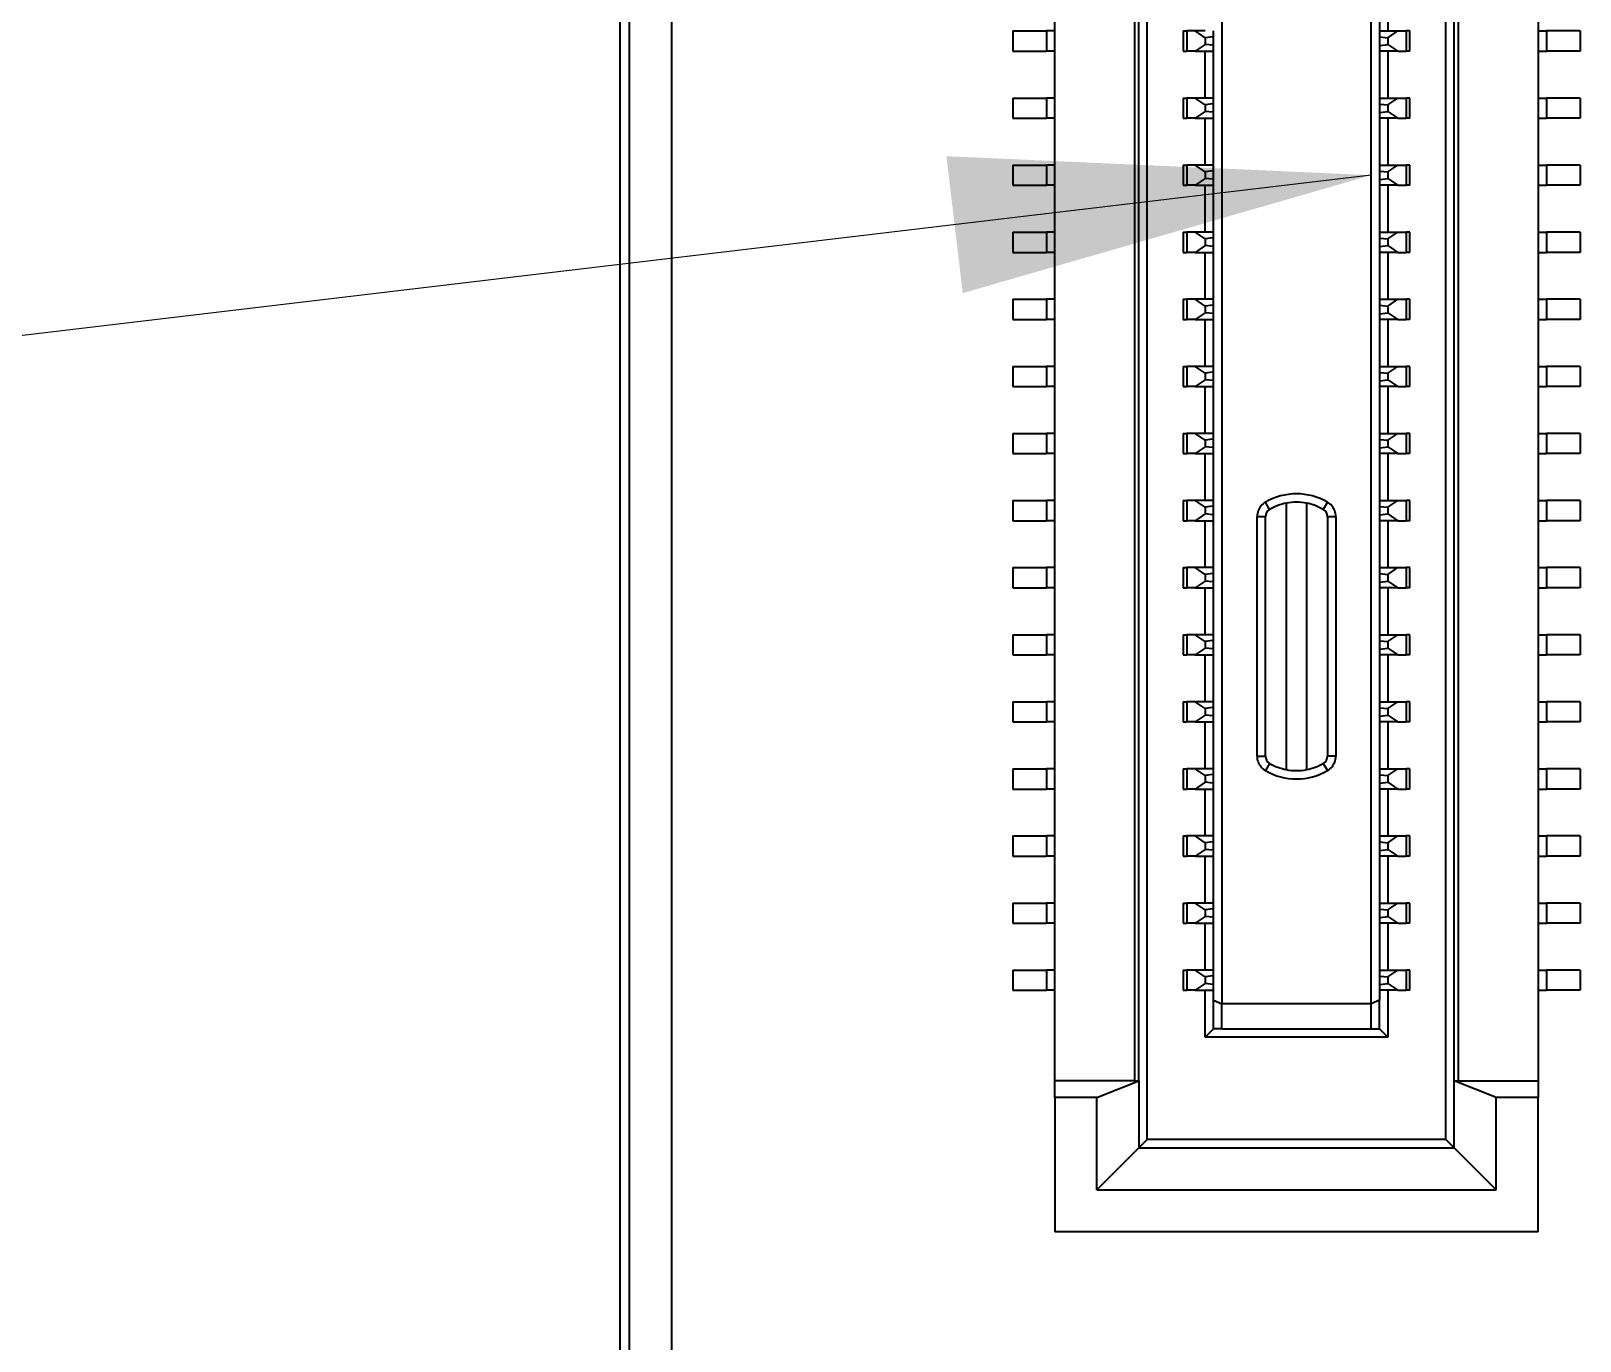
# Model space of a CAD drawing. Header units: millimetres. Extents: x 15 to 292, y 5 to 205.
# Drawn here: x 194.07 to 203.31, y 165.24 to 173.05 of the extents above; entities that cross this region are included whole.
import ezdxf

# ---------------------------------------------------------------- set-up
doc = ezdxf.new("R2010")
doc.units = ezdxf.units.MM
doc.layers.add('Annotations', color=7, linetype='Continuous')
doc.layers.add('Geometries', color=7, linetype='Continuous')
doc.dimstyles.new('ISO-25', dxfattribs={"dimtxt": 2.5, "dimasz": 2.5, "dimexe": 1.25, "dimexo": 0.625, "dimtad": 1, "dimtxsty": 'Standard', "dimcen": 2.5, "dimadec": 0, "dimazin": 0, "dimtfac": 1, "dimtmove": 0, "dimatfit": 3, "dimfxl": 1, "dimarcsym": 0})

msp = doc.modelspace()

# ---------------------------------------------------------------- linework, layer by layer
at = {"layer": 'Geometries', "linetype": 'Continuous', "lineweight": 40}
for p, q in [((197.5827, 190.6052), (197.5827, 152.6052)), ((197.6401, 157.6052), (197.6401, 190.6052)), ((197.8901, 190.3552), (197.8901, 157.8552)), ((200.7251, 166.4402), (200.7251, 177.9402)), ((202.5051, 166.4402), (202.5051, 177.9402)), ((200.6501, 177.5902), (200.6501, 166.7902)), ((200.6751, 166.7902), (200.6751, 177.5902)), ((202.5551, 166.7902), (202.5551, 177.5902)), ((202.5801, 166.7902), (202.5801, 177.5902)), ((201.1701, 177.1302), (201.1701, 167.2502)), ((202.0601, 167.2502), (202.0601, 177.1302)), ((200.1751, 173.0502), (200.1751, 173.3302)), ((202.1101, 173.3302), (202.1101, 173.0502)), ((202.1601, 173.3302), (202.1601, 173.0502)), ((203.0551, 173.3302), (203.0551, 173.0502)), ((199.9251, 173.0502), (199.9251, 172.9302)), ((199.9251, 173.0502), (200.1251, 173.0502)), ((200.1251, 173.0502), (200.1251, 172.9302)), ((200.1751, 173.0502), (200.1251, 173.0502)), ((200.1751, 172.9302), (200.1751, 173.0502)), ((200.9401, 173.0502), (200.9401, 172.9302)), ((200.9401, 173.0502), (200.962, 173.0502)), ((201.0114, 173.0502), (200.962, 173.0502)), ((200.962, 173.0502), (200.962, 172.9302)), ((201.0701, 173.0102), (201.0114, 173.0502)), ((201.0701, 173.0502), (201.0114, 173.0502)), ((201.1176, 173.0161), (201.0701, 173.0102)), ((201.1201, 172.9302), (201.1201, 173.0502)), ((202.1101, 173.0502), (202.1601, 173.0502)), ((202.1101, 173.0502), (202.1101, 173.0489)), ((202.1101, 173.0489), (202.1101, 172.9302)), ((202.1126, 173.0146), (202.1601, 173.0102)), ((202.1601, 173.0502), (202.2189, 173.0502)), ((202.1601, 173.0102), (202.2189, 173.0502)), ((202.2189, 173.0502), (202.2683, 173.0502)), ((202.2683, 173.0502), (202.2683, 172.9302)), ((202.2901, 173.0502), (202.2683, 173.0502)), ((202.2901, 172.9302), (202.2901, 173.0502)), ((203.0551, 173.0502), (203.1051, 173.0502)), ((203.0551, 173.0502), (203.0551, 172.9302)), ((203.3051, 173.0502), (203.1051, 173.0502)), ((203.1051, 173.0502), (203.1051, 172.9302)), ((203.3051, 173.0502), (203.3051, 172.9302)), ((199.9251, 172.9302), (200.1251, 172.9302)), ((200.1751, 172.9302), (200.1251, 172.9302)), ((200.1751, 172.6502), (200.1751, 172.9302)), ((200.9401, 172.9302), (200.962, 172.9302)), ((201.0114, 172.9302), (200.962, 172.9302)), ((201.0701, 172.9702), (201.0114, 172.9302)), ((201.0114, 172.9302), (201.0701, 172.9302)), ((201.0701, 173.0102), (201.0701, 172.9702)), ((201.1176, 172.9657), (201.0701, 172.9702)), ((201.0701, 172.6502), (201.0701, 172.9302)), ((201.0701, 172.9302), (201.1202, 172.9302)), ((201.1202, 172.6502), (201.1201, 172.9302)), ((202.1601, 172.9302), (202.1101, 172.9302)), ((202.1101, 172.9302), (202.1101, 172.6502)), ((202.1126, 172.9643), (202.1601, 172.9702)), ((202.1601, 173.0102), (202.1601, 172.9702)), ((202.1601, 172.9702), (202.2189, 172.9302)), ((202.1601, 172.9302), (202.1601, 172.6502)), ((202.2189, 172.9302), (202.1601, 172.9302)), ((202.2189, 172.9302), (202.2683, 172.9302)), ((202.2901, 172.9302), (202.2683, 172.9302)), ((203.0551, 172.9302), (203.1051, 172.9302)), ((203.0551, 172.9302), (203.0551, 172.6502)), ((203.3051, 172.9302), (203.1051, 172.9302)), ((199.9251, 172.6502), (199.9251, 172.5302)), ((199.9251, 172.6502), (200.1251, 172.6502)), ((200.1251, 172.6502), (200.1251, 172.5302)), ((200.1751, 172.6502), (200.1251, 172.6502)), ((200.1751, 172.5302), (200.1751, 172.6502)), ((200.9401, 172.6502), (200.962, 172.6502)), ((200.9401, 172.6502), (200.9401, 172.5302)), ((201.0114, 172.6502), (200.962, 172.6502)), ((200.962, 172.6502), (200.962, 172.5302)), ((201.0701, 172.6502), (201.0114, 172.6502)), ((201.0701, 172.6102), (201.0114, 172.6502)), ((201.1202, 172.6502), (201.0701, 172.6502)), ((201.1202, 172.5302), (201.1202, 172.6502)), ((202.1101, 172.6502), (202.1601, 172.6502)), ((202.1101, 172.6502), (202.1101, 172.6489)), ((202.1101, 172.6489), (202.1101, 172.5302)), ((202.1601, 172.6502), (202.2189, 172.6502)), ((202.1601, 172.6102), (202.2189, 172.6502)), ((202.2189, 172.6502), (202.2683, 172.6502)), ((202.2901, 172.6502), (202.2683, 172.6502)), ((202.2683, 172.6502), (202.2683, 172.5302)), ((202.2901, 172.5302), (202.2901, 172.6502)), ((203.0551, 172.6502), (203.1051, 172.6502)), ((203.0551, 172.6502), (203.0551, 172.5302)), ((203.3051, 172.6502), (203.1051, 172.6502)), ((203.1051, 172.6502), (203.1051, 172.5302)), ((203.3051, 172.6502), (203.3051, 172.5302)), ((201.0701, 172.5702), (201.0114, 172.5302)), ((201.1176, 172.6161), (201.0701, 172.6102)), ((201.0701, 172.6102), (201.0701, 172.5702)), ((201.1176, 172.5657), (201.0701, 172.5702)), ((202.1126, 172.6146), (202.1601, 172.6102)), ((202.1126, 172.5643), (202.1601, 172.5702)), ((202.1601, 172.6102), (202.1601, 172.5702)), ((202.1601, 172.5702), (202.2189, 172.5302)), ((199.9251, 172.5302), (200.1251, 172.5302)), ((200.1751, 172.5302), (200.1251, 172.5302)), ((200.1751, 172.2502), (200.1751, 172.5302)), ((200.9401, 172.5302), (200.962, 172.5302)), ((201.0114, 172.5302), (200.962, 172.5302)), ((201.0114, 172.5302), (201.0701, 172.5302)), ((201.0701, 172.2502), (201.0701, 172.5302)), ((201.0701, 172.5302), (201.1202, 172.5302)), ((201.1202, 172.2502), (201.1202, 172.5302)), ((202.1601, 172.5302), (202.1101, 172.5302)), ((202.1101, 172.5302), (202.1101, 172.2502)), ((202.1601, 172.5302), (202.1601, 172.2502)), ((202.2189, 172.5302), (202.1601, 172.5302)), ((202.2189, 172.5302), (202.2683, 172.5302)), ((202.2901, 172.5302), (202.2683, 172.5302)), ((203.0551, 172.5302), (203.1051, 172.5302)), ((203.0551, 172.5302), (203.0551, 172.2502)), ((203.3051, 172.5302), (203.1051, 172.5302)), ((199.9251, 172.2502), (200.1251, 172.2502)), ((199.9251, 172.2502), (199.9251, 172.1302)), ((200.1751, 172.2502), (200.1251, 172.2502)), ((200.1251, 172.2502), (200.1251, 172.1302)), ((200.1751, 172.1302), (200.1751, 172.2502)), ((200.9401, 172.2502), (200.962, 172.2502)), ((200.9401, 172.2502), (200.9401, 172.1302)), ((201.0114, 172.2502), (200.962, 172.2502)), ((200.962, 172.2502), (200.962, 172.1302)), ((201.0701, 172.2102), (201.0114, 172.2502)), ((201.0701, 172.2502), (201.0114, 172.2502)), ((201.1202, 172.2502), (201.0701, 172.2502)), ((201.1176, 172.2161), (201.0701, 172.2102)), ((201.0701, 172.2102), (201.0701, 172.1702)), ((201.1202, 172.1302), (201.1202, 172.2502)), ((202.1101, 172.2502), (202.1601, 172.2502)), ((202.1101, 172.2502), (202.1101, 172.2489)), ((202.1101, 172.2489), (202.1101, 172.1302)), ((202.1126, 172.2146), (202.1601, 172.2102)), ((202.1601, 172.2502), (202.2189, 172.2502)), ((202.1601, 172.2102), (202.2189, 172.2502)), ((202.1601, 172.2102), (202.1601, 172.1702)), ((202.2189, 172.2502), (202.2683, 172.2502)), ((202.2901, 172.2502), (202.2683, 172.2502)), ((202.2683, 172.2502), (202.2683, 172.1302)), ((202.2901, 172.1302), (202.2901, 172.2502)), ((203.0551, 172.2502), (203.1051, 172.2502)), ((203.0551, 172.2502), (203.0551, 172.1302)), ((203.1051, 172.2502), (203.1051, 172.1302)), ((203.3051, 172.2502), (203.1051, 172.2502)), ((203.3051, 172.2502), (203.3051, 172.1302)), ((199.9251, 172.1302), (200.1251, 172.1302)), ((200.1751, 172.1302), (200.1251, 172.1302)), ((200.1751, 171.8502), (200.1751, 172.1302)), ((200.9401, 172.1302), (200.962, 172.1302)), ((201.0114, 172.1302), (200.962, 172.1302)), ((201.0701, 172.1702), (201.0114, 172.1302)), ((201.0114, 172.1302), (201.0701, 172.1302)), ((201.1176, 172.1657), (201.0701, 172.1702)), ((201.0701, 171.8502), (201.0701, 172.1302)), ((201.0701, 172.1302), (201.1202, 172.1302)), ((201.1202, 171.8502), (201.1202, 172.1302)), ((202.1601, 172.1302), (202.1101, 172.1302)), ((202.1101, 172.1302), (202.1101, 171.8502)), ((202.1126, 172.1643), (202.1601, 172.1702)), ((202.1601, 172.1702), (202.2189, 172.1302)), ((202.1601, 172.1302), (202.1601, 171.8502)), ((202.2189, 172.1302), (202.1601, 172.1302)), ((202.2189, 172.1302), (202.2683, 172.1302)), ((202.2901, 172.1302), (202.2683, 172.1302)), ((203.0551, 172.1302), (203.1051, 172.1302)), ((203.0551, 172.1302), (203.0551, 171.8502)), ((203.3051, 172.1302), (203.1051, 172.1302)), ((199.9251, 171.8502), (200.1251, 171.8502)), ((199.9251, 171.8502), (199.9251, 171.7302)), ((200.1751, 171.8502), (200.1251, 171.8502)), ((200.1251, 171.8502), (200.1251, 171.7302)), ((200.1751, 171.7302), (200.1751, 171.8502)), ((200.9401, 171.8502), (200.9401, 171.7302)), ((200.9401, 171.8502), (200.962, 171.8502)), ((200.962, 171.8502), (200.962, 171.7302)), ((201.0114, 171.8502), (200.962, 171.8502)), ((201.0701, 171.8502), (201.0114, 171.8502)), ((201.0701, 171.8102), (201.0114, 171.8502)), ((201.1202, 171.8502), (201.0701, 171.8502)), ((201.1176, 171.8161), (201.0701, 171.8102)), ((201.1202, 171.7302), (201.1202, 171.8502)), ((202.1101, 171.8502), (202.1601, 171.8502)), ((202.1101, 171.8502), (202.1101, 171.7304)), ((202.1126, 171.8146), (202.1601, 171.8102)), ((202.1601, 171.8502), (202.2189, 171.8502)), ((202.1601, 171.8102), (202.2189, 171.8502)), ((202.2189, 171.8502), (202.2683, 171.8502)), ((202.2901, 171.8502), (202.2683, 171.8502)), ((202.2683, 171.8502), (202.2683, 171.7302)), ((202.2901, 171.7302), (202.2901, 171.8502)), ((203.0551, 171.8502), (203.1051, 171.8502)), ((203.0551, 171.8502), (203.0551, 171.7302)), ((203.3051, 171.8502), (203.1051, 171.8502)), ((203.1051, 171.8502), (203.1051, 171.7302)), ((203.3051, 171.8502), (203.3051, 171.7302)), ((199.9251, 171.7302), (200.1251, 171.7302)), ((200.1751, 171.7302), (200.1251, 171.7302)), ((200.1751, 171.4502), (200.1751, 171.7302)), ((200.9401, 171.7302), (200.962, 171.7302)), ((201.0114, 171.7302), (200.962, 171.7302)), ((201.0701, 171.7702), (201.0114, 171.7302)), ((201.0114, 171.7302), (201.0701, 171.7302)), ((201.0701, 171.8102), (201.0701, 171.7702)), ((201.1176, 171.7657), (201.0701, 171.7702)), ((201.0701, 171.4502), (201.0701, 171.7302)), ((201.0701, 171.7302), (201.1202, 171.7302)), ((201.1202, 171.4502), (201.1202, 171.7302)), ((202.1101, 171.7304), (202.1101, 171.7302)), ((202.1601, 171.7302), (202.1101, 171.7302)), ((202.1101, 171.7302), (202.1101, 171.4502)), ((202.1126, 171.7643), (202.1601, 171.7702)), ((202.1601, 171.8102), (202.1601, 171.7702)), ((202.1601, 171.7702), (202.2189, 171.7302)), ((202.1601, 171.7302), (202.1601, 171.4502)), ((202.2189, 171.7302), (202.1601, 171.7302)), ((202.2189, 171.7302), (202.2683, 171.7302)), ((202.2901, 171.7302), (202.2683, 171.7302)), ((203.0551, 171.7302), (203.0551, 171.4502)), ((203.0551, 171.7302), (203.1051, 171.7302)), ((203.3051, 171.7302), (203.1051, 171.7302)), ((199.9251, 171.4502), (200.1251, 171.4502)), ((199.9251, 171.4502), (199.9251, 171.3302)), ((200.1751, 171.4502), (200.1251, 171.4502)), ((200.1251, 171.4502), (200.1251, 171.3302)), ((200.1751, 171.3302), (200.1751, 171.4502)), ((200.9401, 171.4502), (200.962, 171.4502)), ((200.9401, 171.4502), (200.9401, 171.3302)), ((200.962, 171.4502), (200.962, 171.3302)), ((201.0114, 171.4502), (200.962, 171.4502)), ((201.0701, 171.4502), (201.0114, 171.4502)), ((201.0701, 171.4102), (201.0114, 171.4502)), ((201.1202, 171.4502), (201.0701, 171.4502)), ((201.1202, 171.3302), (201.1202, 171.4502)), ((202.1101, 171.4502), (202.1101, 171.3304)), ((202.1101, 171.4502), (202.1601, 171.4502)), ((202.1601, 171.4502), (202.2189, 171.4502)), ((202.1601, 171.4102), (202.2189, 171.4502)), ((202.2189, 171.4502), (202.2683, 171.4502)), ((202.2683, 171.4502), (202.2683, 171.3302)), ((202.2901, 171.4502), (202.2683, 171.4502)), ((202.2901, 171.3302), (202.2901, 171.4502)), ((203.0551, 171.4502), (203.1051, 171.4502)), ((203.0551, 171.4502), (203.0551, 171.3302)), ((203.1051, 171.4502), (203.1051, 171.3302)), ((203.3051, 171.4502), (203.1051, 171.4502)), ((203.3051, 171.4502), (203.3051, 171.3302)), ((201.0701, 171.3702), (201.0114, 171.3302)), ((201.1176, 171.4161), (201.0701, 171.4102)), ((201.0701, 171.4102), (201.0701, 171.3702)), ((201.1176, 171.3657), (201.0701, 171.3702)), ((202.1126, 171.4146), (202.1601, 171.4102)), ((202.1126, 171.3643), (202.1601, 171.3702)), ((202.1601, 171.4102), (202.1601, 171.3702)), ((202.1601, 171.3702), (202.2189, 171.3302)), ((199.9251, 171.3302), (200.1251, 171.3302)), ((200.1751, 171.3302), (200.1251, 171.3302)), ((200.1751, 171.0502), (200.1751, 171.3302)), ((200.9401, 171.3302), (200.962, 171.3302)), ((201.0114, 171.3302), (200.962, 171.3302)), ((201.0114, 171.3302), (201.0701, 171.3302)), ((201.0701, 171.0502), (201.0701, 171.3302)), ((201.0701, 171.3302), (201.1202, 171.3302)), ((201.1202, 171.0502), (201.1202, 171.3302)), ((202.1101, 171.3304), (202.1101, 171.3302)), ((202.1601, 171.3302), (202.1101, 171.3302)), ((202.1101, 171.3302), (202.1101, 171.0502)), ((202.1601, 171.3302), (202.1601, 171.0502)), ((202.2189, 171.3302), (202.1601, 171.3302)), ((202.2189, 171.3302), (202.2683, 171.3302)), ((202.2901, 171.3302), (202.2683, 171.3302)), ((203.0551, 171.3302), (203.0551, 171.0502)), ((203.0551, 171.3302), (203.1051, 171.3302)), ((203.3051, 171.3302), (203.1051, 171.3302)), ((199.9251, 171.0502), (199.9251, 170.9302)), ((199.9251, 171.0502), (200.1251, 171.0502)), ((200.1251, 171.0502), (200.1251, 170.9302)), ((200.1751, 171.0502), (200.1251, 171.0502)), ((200.1751, 170.9302), (200.1751, 171.0502)), ((200.9401, 171.0502), (200.9401, 170.9302)), ((200.9401, 171.0502), (200.962, 171.0502)), ((201.0114, 171.0502), (200.962, 171.0502)), ((200.962, 171.0502), (200.962, 170.9302)), ((201.0701, 171.0102), (201.0114, 171.0502)), ((201.0701, 171.0502), (201.0114, 171.0502)), ((201.1202, 171.0502), (201.0701, 171.0502)), ((201.1176, 171.0161), (201.0701, 171.0102)), ((201.0701, 171.0102), (201.0701, 170.9702)), ((201.1202, 170.9302), (201.1202, 171.0502)), ((202.1101, 171.0502), (202.1601, 171.0502)), ((202.1101, 171.0502), (202.1101, 170.9304)), ((202.1126, 171.0146), (202.1601, 171.0102)), ((202.1601, 171.0502), (202.2189, 171.0502)), ((202.1601, 171.0102), (202.2189, 171.0502)), ((202.1601, 171.0102), (202.1601, 170.9702)), ((202.2189, 171.0502), (202.2683, 171.0502)), ((202.2901, 171.0502), (202.2683, 171.0502)), ((202.2683, 171.0502), (202.2683, 170.9302)), ((202.2901, 170.9302), (202.2901, 171.0502)), ((203.0551, 171.0502), (203.1051, 171.0502)), ((203.0551, 171.0502), (203.0551, 170.9302)), ((203.3051, 171.0502), (203.1051, 171.0502)), ((203.1051, 171.0502), (203.1051, 170.9302)), ((203.3051, 171.0502), (203.3051, 170.9302)), ((199.9251, 170.9302), (200.1251, 170.9302)), ((200.1751, 170.9302), (200.1251, 170.9302)), ((200.1751, 170.6502), (200.1751, 170.9302)), ((200.9401, 170.9302), (200.962, 170.9302)), ((201.0114, 170.9302), (200.962, 170.9302)), ((201.0701, 170.9702), (201.0114, 170.9302)), ((201.0114, 170.9302), (201.0701, 170.9302)), ((201.1176, 170.9657), (201.0701, 170.9702)), ((201.0701, 170.6502), (201.0701, 170.9302)), ((201.0701, 170.9302), (201.1202, 170.9302)), ((201.1202, 170.6502), (201.1202, 170.9302)), ((202.1101, 170.9304), (202.1101, 170.9302)), ((202.1601, 170.9302), (202.1101, 170.9302)), ((202.1101, 170.9302), (202.1101, 170.6502)), ((202.1126, 170.9643), (202.1601, 170.9702)), ((202.1601, 170.9702), (202.2189, 170.9302)), ((202.1601, 170.9302), (202.1601, 170.6502)), ((202.2189, 170.9302), (202.1601, 170.9302)), ((202.2189, 170.9302), (202.2683, 170.9302)), ((202.2901, 170.9302), (202.2683, 170.9302)), ((203.0551, 170.9302), (203.0551, 170.6502)), ((203.0551, 170.9302), (203.1051, 170.9302)), ((203.3051, 170.9302), (203.1051, 170.9302)), ((199.9251, 170.6502), (200.1251, 170.6502)), ((199.9251, 170.6502), (199.9251, 170.5302)), ((200.1751, 170.6502), (200.1251, 170.6502)), ((200.1251, 170.6502), (200.1251, 170.5302)), ((200.1751, 170.5302), (200.1751, 170.6502)), ((200.9401, 170.6502), (200.9401, 170.5302)), ((200.9401, 170.6502), (200.962, 170.6502)), ((201.0114, 170.6502), (200.962, 170.6502)), ((200.962, 170.6502), (200.962, 170.5302)), ((201.0701, 170.6102), (201.0114, 170.6502)), ((201.0701, 170.6502), (201.0114, 170.6502)), ((201.1202, 170.6502), (201.0701, 170.6502)), ((201.1176, 170.6161), (201.0701, 170.6102)), ((201.1202, 170.5302), (201.1202, 170.6502)), ((202.1101, 170.6502), (202.1101, 170.5304)), ((202.1101, 170.6502), (202.1601, 170.6502)), ((202.1126, 170.6146), (202.1601, 170.6102)), ((202.1601, 170.6502), (202.2189, 170.6502)), ((202.1601, 170.6102), (202.2189, 170.6502)), ((202.2189, 170.6502), (202.2683, 170.6502)), ((202.2683, 170.6502), (202.2683, 170.5302)), ((202.2901, 170.6502), (202.2683, 170.6502)), ((202.2901, 170.5302), (202.2901, 170.6502)), ((203.0551, 170.6502), (203.0551, 170.5302)), ((203.0551, 170.6502), (203.1051, 170.6502)), ((203.3051, 170.6502), (203.1051, 170.6502)), ((203.1051, 170.6502), (203.1051, 170.5302)), ((203.3051, 170.6502), (203.3051, 170.5302)), ((199.9251, 170.5302), (200.1251, 170.5302)), ((200.1751, 170.5302), (200.1251, 170.5302)), ((200.1751, 170.2502), (200.1751, 170.5302)), ((200.9401, 170.5302), (200.962, 170.5302)), ((201.0114, 170.5302), (200.962, 170.5302)), ((201.0701, 170.5702), (201.0114, 170.5302)), ((201.0114, 170.5302), (201.0701, 170.5302)), ((201.0701, 170.6102), (201.0701, 170.5702)), ((201.1176, 170.5657), (201.0701, 170.5702)), ((201.0701, 170.2502), (201.0701, 170.5302)), ((201.0701, 170.5302), (201.1202, 170.5302)), ((201.1202, 170.2502), (201.1202, 170.5302)), ((202.1101, 170.5304), (202.1101, 170.5302)), ((202.1601, 170.5302), (202.1101, 170.5302)), ((202.1101, 170.5302), (202.1101, 170.2502)), ((202.1126, 170.5643), (202.1601, 170.5702)), ((202.1601, 170.6102), (202.1601, 170.5702)), ((202.1601, 170.5702), (202.2189, 170.5302)), ((202.1601, 170.5302), (202.1601, 170.2502)), ((202.2189, 170.5302), (202.1601, 170.5302)), ((202.2189, 170.5302), (202.2683, 170.5302)), ((202.2901, 170.5302), (202.2683, 170.5302)), ((203.0551, 170.5302), (203.1051, 170.5302)), ((203.0551, 170.5302), (203.0551, 170.2502)), ((203.3051, 170.5302), (203.1051, 170.5302)), ((199.9251, 170.2502), (200.1251, 170.2502)), ((199.9251, 170.2502), (199.9251, 170.1302)), ((200.1251, 170.2502), (200.1251, 170.1302)), ((200.1751, 170.2502), (200.1251, 170.2502)), ((200.1751, 170.1302), (200.1751, 170.2502)), ((200.9401, 170.2502), (200.962, 170.2502)), ((200.9401, 170.2502), (200.9401, 170.1302)), ((201.0114, 170.2502), (200.962, 170.2502)), ((200.962, 170.2502), (200.962, 170.1302)), ((201.0701, 170.2502), (201.0114, 170.2502)), ((201.0701, 170.2102), (201.0114, 170.2502)), ((201.1202, 170.2502), (201.0701, 170.2502)), ((201.1202, 170.1302), (201.1202, 170.2502)), ((202.1101, 170.2502), (202.1101, 170.1304)), ((202.1101, 170.2502), (202.1601, 170.2502)), ((202.1601, 170.2102), (202.2189, 170.2502)), ((202.1601, 170.2502), (202.2189, 170.2502)), ((202.2189, 170.2502), (202.2683, 170.2502)), ((202.2901, 170.2502), (202.2683, 170.2502)), ((202.2683, 170.2502), (202.2683, 170.1302)), ((202.2901, 170.1302), (202.2901, 170.2502)), ((203.0551, 170.2502), (203.0551, 170.1302)), ((203.0551, 170.2502), (203.1051, 170.2502)), ((203.3051, 170.2502), (203.1051, 170.2502)), ((203.1051, 170.2502), (203.1051, 170.1302)), ((203.3051, 170.2502), (203.3051, 170.1302)), ((201.0701, 170.1702), (201.0114, 170.1302)), ((201.1176, 170.2161), (201.0701, 170.2102)), ((201.0701, 170.2102), (201.0701, 170.1702)), ((201.1176, 170.1657), (201.0701, 170.1702)), ((201.3801, 168.7264), (201.3801, 170.154)), ((201.4301, 170.154), (201.3801, 170.154)), ((201.4551, 170.1973), (201.4301, 170.2406)), ((201.4301, 168.7264), (201.4301, 170.154)), ((201.5551, 168.6459), (201.5551, 170.2345)), ((201.6751, 170.2345), (201.6751, 168.6459)), ((201.8001, 170.2406), (201.7751, 170.1973)), ((201.8001, 170.154), (201.8001, 168.7264)), ((201.8501, 170.154), (201.8001, 170.154)), ((201.8501, 170.154), (201.8501, 168.7264)), ((202.1126, 170.2146), (202.1601, 170.2102)), ((202.1126, 170.1643), (202.1601, 170.1702)), ((202.1601, 170.2102), (202.1601, 170.1702)), ((202.1601, 170.1702), (202.2189, 170.1302)), ((199.9251, 170.1302), (200.1251, 170.1302)), ((200.1751, 170.1302), (200.1251, 170.1302)), ((200.1751, 169.8502), (200.1751, 170.1302)), ((200.9401, 170.1302), (200.962, 170.1302)), ((201.0114, 170.1302), (200.962, 170.1302)), ((201.0114, 170.1302), (201.0701, 170.1302)), ((201.0701, 169.8502), (201.0701, 170.1302)), ((201.0701, 170.1302), (201.1202, 170.1302)), ((201.1202, 169.8502), (201.1202, 170.1302)), ((202.1101, 170.1304), (202.1101, 170.1302)), ((202.1601, 170.1302), (202.1101, 170.1302)), ((202.1101, 170.1302), (202.1101, 169.8502)), ((202.1601, 170.1302), (202.1601, 169.8502)), ((202.2189, 170.1302), (202.1601, 170.1302)), ((202.2189, 170.1302), (202.2683, 170.1302)), ((202.2901, 170.1302), (202.2683, 170.1302)), ((203.0551, 170.1302), (203.1051, 170.1302)), ((203.0551, 170.1302), (203.0551, 169.8502)), ((203.3051, 170.1302), (203.1051, 170.1302)), ((199.9251, 169.8502), (200.1251, 169.8502)), ((199.9251, 169.8502), (199.9251, 169.7302)), ((200.1751, 169.8502), (200.1251, 169.8502)), ((200.1251, 169.8502), (200.1251, 169.7302)), ((200.1751, 169.7302), (200.1751, 169.8502)), ((200.9401, 169.8502), (200.962, 169.8502)), ((200.9401, 169.8502), (200.9401, 169.7302)), ((201.0114, 169.8502), (200.962, 169.8502)), ((200.962, 169.8502), (200.962, 169.7302)), ((201.0701, 169.8502), (201.0114, 169.8502)), ((201.0701, 169.8102), (201.0114, 169.8502)), ((201.1202, 169.8502), (201.0701, 169.8502)), ((201.1176, 169.8161), (201.0701, 169.8102)), ((201.0701, 169.8102), (201.0701, 169.7702)), ((201.1202, 169.7302), (201.1202, 169.8502)), ((202.1101, 169.8502), (202.1601, 169.8502)), ((202.1101, 169.8502), (202.1101, 169.8489)), ((202.1101, 169.8489), (202.1101, 169.7302)), ((202.1126, 169.8146), (202.1601, 169.8102)), ((202.1601, 169.8502), (202.2189, 169.8502)), ((202.1601, 169.8102), (202.2189, 169.8502)), ((202.1601, 169.8102), (202.1601, 169.7702)), ((202.2189, 169.8502), (202.2683, 169.8502)), ((202.2683, 169.8502), (202.2683, 169.7302)), ((202.2901, 169.8502), (202.2683, 169.8502)), ((202.2901, 169.7302), (202.2901, 169.8502)), ((203.0551, 169.8502), (203.0551, 169.7302)), ((203.0551, 169.8502), (203.1051, 169.8502)), ((203.3051, 169.8502), (203.1051, 169.8502)), ((203.1051, 169.8502), (203.1051, 169.7302)), ((203.3051, 169.8502), (203.3051, 169.7302)), ((199.9251, 169.7302), (200.1251, 169.7302)), ((200.1751, 169.7302), (200.1251, 169.7302)), ((200.1751, 169.4502), (200.1751, 169.7302)), ((200.9401, 169.7302), (200.962, 169.7302)), ((201.0114, 169.7302), (200.962, 169.7302)), ((201.0701, 169.7702), (201.0114, 169.7302)), ((201.0114, 169.7302), (201.0701, 169.7302)), ((201.1176, 169.7657), (201.0701, 169.7702)), ((201.0701, 169.4502), (201.0701, 169.7302)), ((201.0701, 169.7302), (201.1202, 169.7302)), ((201.1202, 169.4502), (201.1202, 169.7302)), ((202.1601, 169.7302), (202.1101, 169.7302)), ((202.1101, 169.7302), (202.1101, 169.4502)), ((202.1126, 169.7643), (202.1601, 169.7702)), ((202.1601, 169.7702), (202.2189, 169.7302)), ((202.1601, 169.7302), (202.1601, 169.4502)), ((202.2189, 169.7302), (202.1601, 169.7302)), ((202.2189, 169.7302), (202.2683, 169.7302)), ((202.2901, 169.7302), (202.2683, 169.7302)), ((203.0551, 169.7302), (203.0551, 169.4502)), ((203.0551, 169.7302), (203.1051, 169.7302)), ((203.3051, 169.7302), (203.1051, 169.7302)), ((199.9251, 169.4502), (200.1251, 169.4502)), ((199.9251, 169.4502), (199.9251, 169.3302)), ((200.1751, 169.4502), (200.1251, 169.4502)), ((200.1251, 169.4502), (200.1251, 169.3302)), ((200.1751, 169.3302), (200.1751, 169.4502)), ((200.9401, 169.4502), (200.9401, 169.3302)), ((200.9401, 169.4502), (200.962, 169.4502)), ((201.0114, 169.4502), (200.962, 169.4502)), ((200.962, 169.4502), (200.962, 169.3302)), ((201.0701, 169.4502), (201.0114, 169.4502)), ((201.0701, 169.4102), (201.0114, 169.4502)), ((201.1202, 169.4502), (201.0701, 169.4502)), ((201.1176, 169.4161), (201.0701, 169.4102)), ((201.1202, 169.3302), (201.1202, 169.4502)), ((202.1101, 169.4502), (202.1601, 169.4502)), ((202.1101, 169.4502), (202.1101, 169.3304)), ((202.1126, 169.4146), (202.1601, 169.4102)), ((202.1601, 169.4502), (202.2189, 169.4502)), ((202.1601, 169.4102), (202.2189, 169.4502)), ((202.2189, 169.4502), (202.2683, 169.4502)), ((202.2683, 169.4502), (202.2683, 169.3302)), ((202.2901, 169.4502), (202.2683, 169.4502)), ((202.2901, 169.3302), (202.2901, 169.4502)), ((203.0551, 169.4502), (203.1051, 169.4502)), ((203.0551, 169.4502), (203.0551, 169.3302)), ((203.3051, 169.4502), (203.1051, 169.4502)), ((203.1051, 169.4502), (203.1051, 169.3302)), ((203.3051, 169.4502), (203.3051, 169.3302)), ((199.9251, 169.3302), (200.1251, 169.3302)), ((200.1751, 169.3302), (200.1251, 169.3302)), ((200.1751, 169.0502), (200.1751, 169.3302)), ((200.9401, 169.3302), (200.962, 169.3302)), ((201.0114, 169.3302), (200.962, 169.3302)), ((201.0701, 169.3702), (201.0114, 169.3302)), ((201.0114, 169.3302), (201.0701, 169.3302)), ((201.0701, 169.4102), (201.0701, 169.3702)), ((201.1176, 169.3657), (201.0701, 169.3702)), ((201.0701, 169.0502), (201.0701, 169.3302)), ((201.0701, 169.3302), (201.1202, 169.3302)), ((201.1202, 169.0502), (201.1202, 169.3302)), ((202.1101, 169.3304), (202.1101, 169.3302)), ((202.1601, 169.3302), (202.1101, 169.3302)), ((202.1101, 169.3302), (202.1101, 169.0502)), ((202.1126, 169.3643), (202.1601, 169.3702)), ((202.1601, 169.4102), (202.1601, 169.3702)), ((202.1601, 169.3702), (202.2189, 169.3302)), ((202.1601, 169.3302), (202.1601, 169.0502)), ((202.2189, 169.3302), (202.1601, 169.3302)), ((202.2189, 169.3302), (202.2683, 169.3302)), ((202.2901, 169.3302), (202.2683, 169.3302)), ((203.0551, 169.3302), (203.1051, 169.3302)), ((203.0551, 169.3302), (203.0551, 169.0502)), ((203.3051, 169.3302), (203.1051, 169.3302)), ((199.9251, 169.0502), (200.1251, 169.0502)), ((199.9251, 169.0502), (199.9251, 168.9302)), ((200.1751, 169.0502), (200.1251, 169.0502)), ((200.1251, 169.0502), (200.1251, 168.9302)), ((200.1751, 168.9302), (200.1751, 169.0502)), ((200.9401, 169.0502), (200.9401, 168.9302)), ((200.9401, 169.0502), (200.962, 169.0502)), ((201.0114, 169.0502), (200.962, 169.0502)), ((200.962, 169.0502), (200.962, 168.9302)), ((201.0701, 169.0502), (201.0114, 169.0502)), ((201.0701, 169.0102), (201.0114, 169.0502)), ((201.1202, 169.0502), (201.0701, 169.0502)), ((201.1202, 168.9302), (201.1202, 169.0502)), ((202.1101, 169.0502), (202.1601, 169.0502)), ((202.1101, 169.0502), (202.1101, 168.9302)), ((202.1601, 169.0502), (202.2189, 169.0502)), ((202.1601, 169.0102), (202.2189, 169.0502)), ((202.2189, 169.0502), (202.2683, 169.0502)), ((202.2901, 169.0502), (202.2683, 169.0502)), ((202.2683, 169.0502), (202.2683, 168.9302)), ((202.2901, 168.9302), (202.2901, 169.0502)), ((203.0551, 169.0502), (203.0551, 168.9302)), ((203.0551, 169.0502), (203.1051, 169.0502)), ((203.1051, 169.0502), (203.1051, 168.9302)), ((203.3051, 169.0502), (203.1051, 169.0502)), ((203.3051, 169.0502), (203.3051, 168.9302)), ((201.0701, 168.9702), (201.0114, 168.9302)), ((201.1176, 169.0161), (201.0701, 169.0102)), ((201.0701, 169.0102), (201.0701, 168.9702)), ((201.1176, 168.9657), (201.0701, 168.9702)), ((202.1126, 169.0146), (202.1601, 169.0102)), ((202.1126, 168.9643), (202.1601, 168.9702)), ((202.1601, 169.0102), (202.1601, 168.9702)), ((202.1601, 168.9702), (202.2189, 168.9302)), ((199.9251, 168.9302), (200.1251, 168.9302)), ((200.1751, 168.9302), (200.1251, 168.9302)), ((200.1751, 168.6502), (200.1751, 168.9302)), ((200.9401, 168.9302), (200.962, 168.9302)), ((201.0114, 168.9302), (200.962, 168.9302)), ((201.0114, 168.9302), (201.0701, 168.9302)), ((201.0701, 168.6502), (201.0701, 168.9302)), ((201.0701, 168.9302), (201.1202, 168.9302)), ((201.1202, 168.6502), (201.1202, 168.9302)), ((202.1101, 168.9302), (202.1101, 168.9302)), ((202.1601, 168.9302), (202.1101, 168.9302)), ((202.1101, 168.9302), (202.1101, 168.6502)), ((202.1601, 168.9302), (202.1601, 168.6502)), ((202.2189, 168.9302), (202.1601, 168.9302)), ((202.2189, 168.9302), (202.2683, 168.9302)), ((202.2901, 168.9302), (202.2683, 168.9302)), ((203.0551, 168.9302), (203.0551, 168.6502)), ((203.0551, 168.9302), (203.1051, 168.9302)), ((203.3051, 168.9302), (203.1051, 168.9302)), ((201.3801, 168.7264), (201.4301, 168.7264)), ((201.4551, 168.6831), (201.4301, 168.6398)), ((201.7751, 168.6831), (201.8001, 168.6398)), ((201.8501, 168.7264), (201.8001, 168.7264)), ((199.9251, 168.6502), (199.9251, 168.5302)), ((199.9251, 168.6502), (200.1251, 168.6502)), ((200.1751, 168.6502), (200.1251, 168.6502)), ((200.1251, 168.6502), (200.1251, 168.5302)), ((200.1751, 168.5302), (200.1751, 168.6502)), ((200.9401, 168.6502), (200.962, 168.6502)), ((200.9401, 168.6502), (200.9401, 168.5302)), ((201.0114, 168.6502), (200.962, 168.6502)), ((200.962, 168.6502), (200.962, 168.5302)), ((201.0701, 168.6502), (201.0114, 168.6502)), ((201.0701, 168.6102), (201.0114, 168.6502)), ((201.1202, 168.6502), (201.0701, 168.6502)), ((201.1176, 168.6161), (201.0701, 168.6102)), ((201.0701, 168.6102), (201.0701, 168.5702)), ((201.1202, 168.5302), (201.1202, 168.6502)), ((202.1101, 168.6502), (202.1601, 168.6502)), ((202.1101, 168.6502), (202.1101, 168.5304)), ((202.1126, 168.6146), (202.1601, 168.6102)), ((202.1601, 168.6502), (202.2189, 168.6502)), ((202.1601, 168.6102), (202.2189, 168.6502)), ((202.1601, 168.6102), (202.1601, 168.5702)), ((202.2189, 168.6502), (202.2683, 168.6502)), ((202.2901, 168.6502), (202.2683, 168.6502)), ((202.2683, 168.6502), (202.2683, 168.5302)), ((202.2901, 168.5302), (202.2901, 168.6502)), ((203.0551, 168.6502), (203.1051, 168.6502)), ((203.0551, 168.6502), (203.0551, 168.5302)), ((203.1051, 168.6502), (203.1051, 168.5302)), ((203.3051, 168.6502), (203.1051, 168.6502)), ((203.3051, 168.6502), (203.3051, 168.5302)), ((199.9251, 168.5302), (200.1251, 168.5302)), ((200.1751, 168.5302), (200.1251, 168.5302)), ((200.1751, 168.2502), (200.1751, 168.5302)), ((200.9401, 168.5302), (200.962, 168.5302)), ((201.0114, 168.5302), (200.962, 168.5302)), ((201.0701, 168.5702), (201.0114, 168.5302)), ((201.0114, 168.5302), (201.0701, 168.5302)), ((201.1176, 168.5657), (201.0701, 168.5702)), ((201.0701, 168.2502), (201.0701, 168.5302)), ((201.0701, 168.5302), (201.1202, 168.5302)), ((201.1202, 168.2502), (201.1202, 168.5302)), ((202.1101, 168.5304), (202.1101, 168.5302)), ((202.1601, 168.5302), (202.1101, 168.5302)), ((202.1101, 168.5302), (202.1101, 168.2502)), ((202.1126, 168.5643), (202.1601, 168.5702)), ((202.1601, 168.5702), (202.2189, 168.5302)), ((202.1601, 168.5302), (202.1601, 168.2502)), ((202.2189, 168.5302), (202.1601, 168.5302)), ((202.2189, 168.5302), (202.2683, 168.5302)), ((202.2901, 168.5302), (202.2683, 168.5302)), ((203.0551, 168.5302), (203.0551, 168.2502)), ((203.0551, 168.5302), (203.1051, 168.5302)), ((203.3051, 168.5302), (203.1051, 168.5302)), ((199.9251, 168.2502), (199.9251, 168.1302)), ((199.9251, 168.2502), (200.1251, 168.2502)), ((200.1751, 168.2502), (200.1251, 168.2502)), ((200.1251, 168.2502), (200.1251, 168.1302)), ((200.1751, 168.1302), (200.1751, 168.2502)), ((200.9401, 168.2502), (200.962, 168.2502)), ((200.9401, 168.2502), (200.9401, 168.1302)), ((201.0114, 168.2502), (200.962, 168.2502)), ((200.962, 168.2502), (200.962, 168.1302)), ((201.0701, 168.2102), (201.0114, 168.2502)), ((201.0701, 168.2502), (201.0114, 168.2502)), ((201.1202, 168.2502), (201.0701, 168.2502)), ((201.1176, 168.2161), (201.0701, 168.2102)), ((201.1202, 168.1302), (201.1202, 168.2502)), ((202.1101, 168.2502), (202.1601, 168.2502)), ((202.1101, 168.2502), (202.1101, 168.2489)), ((202.1101, 168.2489), (202.1101, 168.1302)), ((202.1126, 168.2146), (202.1601, 168.2102)), ((202.1601, 168.2502), (202.2189, 168.2502)), ((202.1601, 168.2102), (202.2189, 168.2502)), ((202.2189, 168.2502), (202.2683, 168.2502)), ((202.2901, 168.2502), (202.2683, 168.2502)), ((202.2683, 168.2502), (202.2683, 168.1302)), ((202.2901, 168.1302), (202.2901, 168.2502)), ((203.0551, 168.2502), (203.0551, 168.1302)), ((203.0551, 168.2502), (203.1051, 168.2502)), ((203.1051, 168.2502), (203.1051, 168.1302)), ((203.3051, 168.2502), (203.1051, 168.2502)), ((203.3051, 168.2502), (203.3051, 168.1302)), ((199.9251, 168.1302), (200.1251, 168.1302)), ((200.1751, 168.1302), (200.1251, 168.1302)), ((200.1751, 167.8502), (200.1751, 168.1302)), ((200.9401, 168.1302), (200.962, 168.1302)), ((201.0114, 168.1302), (200.962, 168.1302)), ((201.0701, 168.1702), (201.0114, 168.1302)), ((201.0114, 168.1302), (201.0701, 168.1302)), ((201.0701, 168.2102), (201.0701, 168.1702)), ((201.1176, 168.1657), (201.0701, 168.1702)), ((201.0701, 167.8502), (201.0701, 168.1302)), ((201.0701, 168.1302), (201.1202, 168.1302)), ((201.1202, 167.8502), (201.1202, 168.1302)), ((202.1601, 168.1302), (202.1101, 168.1302)), ((202.1101, 168.1302), (202.1101, 167.8502)), ((202.1126, 168.1643), (202.1601, 168.1702)), ((202.1601, 168.2102), (202.1601, 168.1702)), ((202.1601, 168.1702), (202.2189, 168.1302)), ((202.1601, 168.1302), (202.1601, 167.8502)), ((202.2189, 168.1302), (202.1601, 168.1302)), ((202.2189, 168.1302), (202.2683, 168.1302)), ((202.2901, 168.1302), (202.2683, 168.1302)), ((203.0551, 168.1302), (203.0551, 167.8502)), ((203.0551, 168.1302), (203.1051, 168.1302)), ((203.3051, 168.1302), (203.1051, 168.1302)), ((199.9251, 167.8502), (200.1251, 167.8502)), ((199.9251, 167.8502), (199.9251, 167.7302)), ((200.1251, 167.8502), (200.1251, 167.7302)), ((200.1751, 167.8502), (200.1251, 167.8502)), ((200.1751, 167.7302), (200.1751, 167.8502)), ((200.9401, 167.8502), (200.962, 167.8502)), ((200.9401, 167.8502), (200.9401, 167.7302)), ((201.0114, 167.8502), (200.962, 167.8502)), ((200.962, 167.8502), (200.962, 167.7302)), ((201.0701, 167.8502), (201.0114, 167.8502)), ((201.0701, 167.8102), (201.0114, 167.8502)), ((201.1202, 167.8502), (201.0701, 167.8502)), ((201.1202, 167.7302), (201.1202, 167.8502)), ((202.1101, 167.8502), (202.1101, 167.8489)), ((202.1101, 167.8502), (202.1601, 167.8502)), ((202.1101, 167.8489), (202.1101, 167.7302)), ((202.1601, 167.8502), (202.2189, 167.8502)), ((202.1601, 167.8102), (202.2189, 167.8502)), ((202.2189, 167.8502), (202.2683, 167.8502)), ((202.2901, 167.8502), (202.2683, 167.8502)), ((202.2683, 167.8502), (202.2683, 167.7302)), ((202.2901, 167.7302), (202.2901, 167.8502)), ((203.0551, 167.8502), (203.1051, 167.8502)), ((203.0551, 167.8502), (203.0551, 167.7302)), ((203.1051, 167.8502), (203.1051, 167.7302)), ((203.3051, 167.8502), (203.1051, 167.8502)), ((203.3051, 167.8502), (203.3051, 167.7302)), ((201.0701, 167.7702), (201.0114, 167.7302)), ((201.1176, 167.8161), (201.0701, 167.8102)), ((201.0701, 167.8102), (201.0701, 167.7702)), ((201.1176, 167.7657), (201.0701, 167.7702)), ((202.1126, 167.8146), (202.1601, 167.8102)), ((202.1126, 167.7643), (202.1601, 167.7702)), ((202.1601, 167.8102), (202.1601, 167.7702)), ((202.1601, 167.7702), (202.2189, 167.7302)), ((199.9251, 167.7302), (200.1251, 167.7302)), ((200.1751, 167.7302), (200.1251, 167.7302)), ((200.1751, 167.4502), (200.1751, 167.7302)), ((200.9401, 167.7302), (200.962, 167.7302)), ((201.0114, 167.7302), (200.962, 167.7302)), ((201.0114, 167.7302), (201.0701, 167.7302)), ((201.0701, 167.4502), (201.0701, 167.7302)), ((201.0701, 167.7302), (201.1202, 167.7302)), ((201.1202, 167.4502), (201.1202, 167.7302)), ((202.1601, 167.7302), (202.1101, 167.7302)), ((202.1101, 167.7302), (202.1101, 167.4502)), ((202.1601, 167.7302), (202.1601, 167.4502)), ((202.2189, 167.7302), (202.1601, 167.7302)), ((202.2189, 167.7302), (202.2683, 167.7302)), ((202.2901, 167.7302), (202.2683, 167.7302)), ((203.0551, 167.7302), (203.0551, 167.4502)), ((203.0551, 167.7302), (203.1051, 167.7302)), ((203.3051, 167.7302), (203.1051, 167.7302)), ((199.9251, 167.4502), (200.1251, 167.4502)), ((199.9251, 167.4502), (199.9251, 167.3302)), ((200.1751, 167.4502), (200.1251, 167.4502)), ((200.1251, 167.4502), (200.1251, 167.3302)), ((200.1751, 167.3302), (200.1751, 167.4502)), ((200.9401, 167.4502), (200.962, 167.4502)), ((200.9401, 167.4502), (200.9401, 167.3302)), ((201.0114, 167.4502), (200.962, 167.4502)), ((200.962, 167.4502), (200.962, 167.3302)), ((201.0701, 167.4502), (201.0114, 167.4502)), ((201.0701, 167.4102), (201.0114, 167.4502)), ((201.1202, 167.4502), (201.0701, 167.4502)), ((201.1176, 167.4161), (201.0701, 167.4102)), ((201.0701, 167.4102), (201.0701, 167.3702)), ((201.1202, 167.3302), (201.1202, 167.4502)), ((202.1101, 167.4502), (202.1601, 167.4502)), ((202.1101, 167.4502), (202.1101, 167.4497)), ((202.1101, 167.4497), (202.1101, 167.3302)), ((202.1126, 167.4146), (202.1601, 167.4102)), ((202.1601, 167.4102), (202.2189, 167.4502)), ((202.1601, 167.4502), (202.2189, 167.4502)), ((202.1601, 167.4102), (202.1601, 167.3702)), ((202.2189, 167.4502), (202.2683, 167.4502)), ((202.2901, 167.4502), (202.2683, 167.4502)), ((202.2683, 167.4502), (202.2683, 167.3302)), ((202.2901, 167.3302), (202.2901, 167.4502)), ((203.0551, 167.4502), (203.1051, 167.4502)), ((203.0551, 167.4502), (203.0551, 167.3302)), ((203.3051, 167.4502), (203.1051, 167.4502)), ((203.1051, 167.4502), (203.1051, 167.3302)), ((203.3051, 167.4502), (203.3051, 167.3302)), ((199.9251, 167.3302), (200.1251, 167.3302)), ((200.1751, 167.3302), (200.1251, 167.3302)), ((200.1751, 166.7902), (200.1751, 167.3302)), ((200.9401, 167.3302), (200.962, 167.3302)), ((201.0114, 167.3302), (200.962, 167.3302)), ((201.0701, 167.3702), (201.0114, 167.3302)), ((201.0114, 167.3302), (201.0701, 167.3302)), ((201.1176, 167.3657), (201.0701, 167.3702)), ((201.0701, 167.0502), (201.0701, 167.3302)), ((201.0701, 167.3302), (201.1202, 167.3302)), ((201.1202, 167.2709), (201.1202, 167.3302)), ((202.1601, 167.3302), (202.1101, 167.3302)), ((202.1101, 167.3302), (202.1101, 167.2709)), ((202.1126, 167.3643), (202.1601, 167.3702)), ((202.1601, 167.3702), (202.2189, 167.3302)), ((202.1601, 167.3302), (202.1601, 167.0502)), ((202.2189, 167.3302), (202.1601, 167.3302)), ((202.2189, 167.3302), (202.2683, 167.3302)), ((202.2901, 167.3302), (202.2683, 167.3302)), ((203.0551, 167.3302), (203.1051, 167.3302)), ((203.0551, 167.3302), (203.0551, 166.7902)), ((203.3051, 167.3302), (203.1051, 167.3302)), ((201.1201, 167.2709), (201.1701, 167.2502)), ((201.1202, 167.1002), (201.1202, 167.2709)), ((201.1701, 167.1002), (201.1701, 167.2502)), ((202.0601, 167.2502), (201.1701, 167.2502)), ((202.1101, 167.2709), (202.0601, 167.2502)), ((202.0601, 167.1002), (202.0601, 167.2502)), ((202.1101, 167.1002), (202.1101, 167.2709)), ((201.0701, 167.0502), (201.1201, 167.1002)), ((202.1601, 167.0502), (201.0701, 167.0502)), ((201.1701, 167.1002), (201.1201, 167.1002)), ((201.1701, 167.1002), (202.0601, 167.1002)), ((202.0601, 167.1002), (202.1101, 167.1002)), ((202.1601, 167.0502), (202.1101, 167.1002)), ((200.6501, 166.7902), (200.1751, 166.7902)), ((200.1751, 166.6902), (200.1751, 166.7902)), ((200.4251, 166.6902), (200.6751, 166.7902)), ((200.6501, 166.7902), (200.6751, 166.7902)), ((200.6751, 166.7902), (200.6751, 166.3902)), ((202.5551, 166.7902), (202.5801, 166.7902)), ((202.8051, 166.6902), (202.5551, 166.7902)), ((202.5551, 166.3902), (202.5551, 166.7902)), ((202.5801, 166.7902), (203.0551, 166.7902)), ((203.0551, 166.7902), (203.0551, 166.6902)), ((200.1751, 166.6902), (200.1751, 165.8902)), ((200.4251, 166.6902), (200.1751, 166.6902)), ((200.4251, 166.1402), (200.4251, 166.6902)), ((203.0551, 166.6902), (202.8051, 166.6902)), ((202.8051, 166.1402), (202.8051, 166.6902)), ((203.0551, 165.8902), (203.0551, 166.6902)), ((200.4251, 166.1402), (200.6751, 166.3902)), ((200.6751, 166.3902), (200.7251, 166.4402)), ((200.6751, 166.3902), (202.5551, 166.3902)), ((202.5051, 166.4402), (200.7251, 166.4402)), ((202.5551, 166.3902), (202.5051, 166.4402)), ((202.8051, 166.1402), (202.5551, 166.3902)), ((200.4251, 166.1402), (202.8051, 166.1402)), ((203.0551, 165.8902), (200.1751, 165.8902))]:
    msp.add_line(p, q, dxfattribs=at)
at = {"layer": 'Geometries', "linetype": 'Continuous', "lineweight": 40, "flags": 128}
for points in [[(201.4301, 170.2406), (201.4228, 170.2359), (201.4159, 170.2305), (201.4092, 170.2243), (201.4032, 170.2176), (201.3983, 170.2111), (201.394, 170.2042), (201.3902, 170.1968), (201.3869, 170.189), (201.3842, 170.1807), (201.3821, 170.1721), (201.3808, 170.1631), (201.3802, 170.154)], [(201.8501, 170.154), (201.8497, 170.1628), (201.8486, 170.1714), (201.8465, 170.1802), (201.8437, 170.1888), (201.8405, 170.1963), (201.8367, 170.2035), (201.8322, 170.2106), (201.8271, 170.2172), (201.8212, 170.2238), (201.8148, 170.2299), (201.8077, 170.2355), (201.8001, 170.2406)], [(201.3801, 168.7264), (201.3806, 168.7176), (201.3817, 168.7089), (201.3838, 168.7001), (201.3866, 168.6915), (201.3898, 168.684), (201.3936, 168.6768), (201.3981, 168.6698), (201.4032, 168.6631), (201.4091, 168.6566), (201.4155, 168.6505), (201.4226, 168.6448), (201.4302, 168.6398)], [(201.8001, 168.6398), (201.8075, 168.6445), (201.8144, 168.6498), (201.8211, 168.656), (201.8271, 168.6628), (201.832, 168.6693), (201.8363, 168.6762), (201.8401, 168.6836), (201.8434, 168.6913), (201.8461, 168.6997), (201.8482, 168.7083), (201.8495, 168.7173), (201.8501, 168.7264)]]:
    msp.add_lwpolyline(points, dxfattribs=at)
at = {"layer": 'Geometries', "linetype": 'Continuous', "lineweight": 40}
for centre, radius, start, end in [((201.6151, 169.9202), 0.37, 60, 120), ((201.4801, 170.154), 0.05, 119.99969, 180.00074), ((201.6151, 169.9202), 0.32, 100.80692, 120), ((201.6151, 169.9202), 0.32, 79.19308, 100.80692), ((201.6151, 169.9202), 0.32, 60, 79.19308), ((201.7501, 170.154), 0.05, 0.00026, 60.00083), ((201.4801, 168.7264), 0.05, 180.00026, 240.00059), ((201.6151, 168.9602), 0.32, 240, 259.19308), ((201.6151, 168.9602), 0.32, 280.80692, 300), ((201.7501, 168.7264), 0.05, 300.00025, 0.00083), ((201.6151, 168.9602), 0.37, 240, 300), ((201.6151, 168.9602), 0.32, 259.19308, 280.80692)]:
    msp.add_arc(centre, radius, start, end, dxfattribs=at)

# ---------------------------------------------------------------- leaders
at = {"layer": 'Annotations', "linetype": 'Continuous', "lineweight": 15}
msp.add_leader([(202.0601, 172.1902), (182.5412, 169.8707)], dimstyle='ISO-25', dxfattribs=at)

doc.saveas('drawing.dxf')
